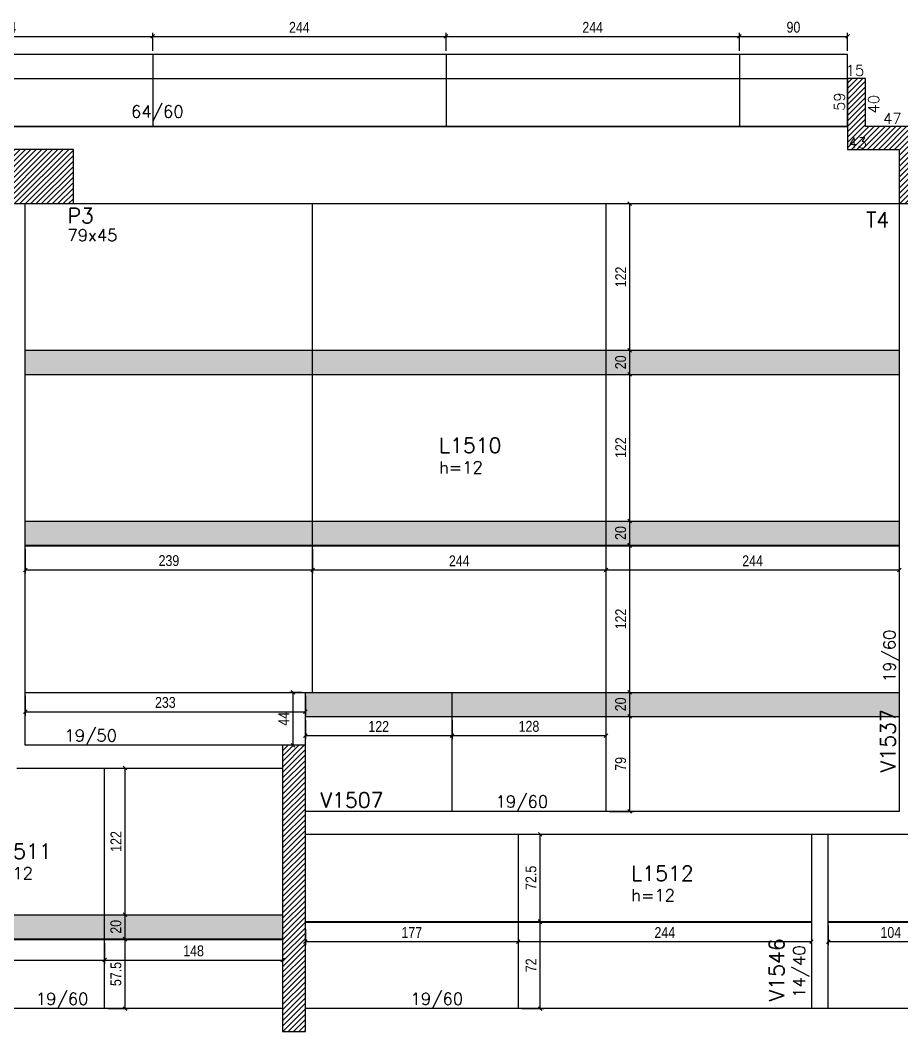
# Model space of a CAD drawing. Extents: x 1860 to 8661, y -614 to 3008.
# Drawn here: x 5173 to 5906, y 1481 to 2319 of the extents above; entities that cross this region are included whole.
import ezdxf

# ---------------------------------------------------------------- set-up
doc = ezdxf.new("R2010")
doc.units = 0
for name, color, linetype in [('COTA', 241, 'Continuous'), ('F-LAJES', 3, 'Continuous'), ('F-LAJES-DIM', 2, 'Continuous'), ('F-LAJES-NOME', 4, 'Continuous'), ('F-PILARES-DIM', 172, 'Continuous'), ('F-PILARES-HACH', 174, 'Continuous'), ('F-PILARES-NOME', 170, 'Continuous'), ('F-PILARES-S', 170, 'Continuous'), ('F-VIGAS', 3, 'Continuous'), ('F-VIGAS-DIM', 2, 'Continuous'), ('F-VIGAS-NOME', 4, 'Continuous'), ('Painéis', 200, 'Continuous')]:
    doc.layers.add(name, color=color, linetype=linetype)
doc.layers.add('Hachura', color=251, linetype='Continuous', lineweight=9)
doc.styles.add('COTA TECNICA-50', font='techl___.ttf', dxfattribs={"height": 9})
doc.styles.add('MCP', font='romans.shx')
doc.dimstyles.new('COTA PAINEL-50', dxfattribs={"dimtxt": 9, "dimasz": 3, "dimexe": 3, "dimexo": 3, "dimgap": 3, "dimtad": 1, "dimdec": 1, "dimzin": 12, "dimdsep": 46, "dimtxsty": 'COTA TECNICA-50', "dimblk1": 'OBLIQUE', "dimblk2": 'OBLIQUE', "dimsah": 1, "dimcen": 0.9, "dimclrd": 4, "dimclre": 4, "dimclrt": 240, "dimadec": 1, "dimazin": 3, "dimtfac": 1, "dimtdec": 1, "dimtmove": 0, "dimatfit": 3, "dimfxl": 1, "dimtolj": 1, "dimtzin": 12, "dimarcsym": 0})
pattern_1 = [(45, (4795.1516, 832.909), (-2.245064, 2.245064), [])]

# ---------------------------------------------------------------- blocks, each defined once
blk = doc.blocks.new('_Oblique')
at = {"color": 0, "linetype": 'ByBlock', "lineweight": -2}
blk.add_line((-0.5, -0.5), (0.5, 0.5), dxfattribs=at)
blk = doc.blocks.new('*D88')
at = {"layer": 'COTA', "color": 4, "lineweight": -2, "transparency": 16777216}
for p, q in [((4999.15, 1551.91), (4999.15, 1534.81)), ((5243.15, 1551.91), (5243.15, 1534.81)), ((4999.15, 1537.81), (5243.15, 1537.81))]:
    blk.add_line(p, q, dxfattribs=at)
at = {"layer": 'Defpoints', "color": 0, "transparency": 16777216}
for p in [(4999.15, 1554.91), (5243.15, 1554.91), (5243.15, 1537.81)]:
    blk.add_point(p, dxfattribs=at)
at = {"layer": 'COTA', "color": 4, "lineweight": -2, "transparency": 16777216, "xscale": 3, "yscale": 3, "zscale": 3, "rotation": 180}
blk.add_blockref('_Oblique', (4999.15, 1537.81), dxfattribs=at)
at = {"layer": 'COTA', "color": 4, "lineweight": -2, "transparency": 16777216, "xscale": 3, "yscale": 3, "zscale": 3}
blk.add_blockref('_Oblique', (5243.15, 1537.81), dxfattribs=at)
at = {"layer": 'COTA', "color": 240, "transparency": 16777216, "insert": (5121.15, 1545.38), "char_height": 9, "attachment_point": 5, "style": 'COTA TECNICA-50'}
blk.add_mtext('\\A1;244', dxfattribs=at)
blk = doc.blocks.new('*D89')
at = {"layer": 'COTA', "color": 4, "lineweight": -2, "transparency": 16777216}
for p, q in [((5243.15, 1551.91), (5243.15, 1534.81)), ((5391.15, 1551.91), (5391.15, 1534.81)), ((5243.15, 1537.81), (5391.15, 1537.81))]:
    blk.add_line(p, q, dxfattribs=at)
at = {"layer": 'Defpoints', "color": 0, "transparency": 16777216}
for p in [(5243.15, 1554.91), (5391.15, 1554.91), (5391.15, 1537.81)]:
    blk.add_point(p, dxfattribs=at)
at = {"layer": 'COTA', "color": 4, "lineweight": -2, "transparency": 16777216, "xscale": 3, "yscale": 3, "zscale": 3, "rotation": 180}
blk.add_blockref('_Oblique', (5243.15, 1537.81), dxfattribs=at)
at = {"layer": 'COTA', "color": 4, "lineweight": -2, "transparency": 16777216, "xscale": 3, "yscale": 3, "zscale": 3}
blk.add_blockref('_Oblique', (5391.15, 1537.81), dxfattribs=at)
at = {"layer": 'COTA', "color": 240, "transparency": 16777216, "insert": (5317.15, 1545.4), "char_height": 9, "attachment_point": 5, "style": 'COTA TECNICA-50'}
blk.add_mtext('\\A1;148', dxfattribs=at)
blk = doc.blocks.new('*D90')
at = {"layer": 'COTA', "color": 4, "lineweight": -2, "transparency": 16777216}
for p, q in [((5246.15, 1554.91), (5263.12, 1554.91)), ((5260.12, 1497.41), (5260.12, 1554.91)), ((5246.15, 1497.41), (5263.12, 1497.41))]:
    blk.add_line(p, q, dxfattribs=at)
at = {"layer": 'Defpoints', "color": 0, "transparency": 16777216}
for p in [(5243.15, 1554.91), (5260.12, 1554.91), (5243.15, 1497.41)]:
    blk.add_point(p, dxfattribs=at)
at = {"layer": 'COTA', "color": 4, "lineweight": -2, "transparency": 16777216, "xscale": 3, "yscale": 3, "zscale": 3}
for p, rotation in [((5260.12, 1554.91), 90), ((5260.12, 1497.41), 270)]:
    blk.add_blockref('_Oblique', p, dxfattribs=dict(at, rotation=rotation))
at = {"layer": 'COTA', "color": 240, "transparency": 16777216, "insert": (5252.52, 1526.16), "char_height": 9, "attachment_point": 5, "rotation": 90, "style": 'COTA TECNICA-50'}
blk.add_mtext('\\A1;57.5', dxfattribs=at)
blk = doc.blocks.new('*D91')
at = {"layer": 'COTA', "color": 4, "lineweight": -2, "transparency": 16777216}
for p, q in [((5246.15, 1575.41), (5263.12, 1575.41)), ((5260.12, 1555.41), (5260.12, 1575.41)), ((5246.15, 1555.41), (5263.12, 1555.41))]:
    blk.add_line(p, q, dxfattribs=at)
at = {"layer": 'Defpoints', "color": 0, "transparency": 16777216}
for p in [(5243.15, 1575.41), (5260.12, 1575.41), (5243.15, 1555.41)]:
    blk.add_point(p, dxfattribs=at)
at = {"layer": 'COTA', "color": 4, "lineweight": -2, "transparency": 16777216, "xscale": 3, "yscale": 3, "zscale": 3}
for p, rotation in [((5260.12, 1575.41), 90), ((5260.12, 1555.41), 270)]:
    blk.add_blockref('_Oblique', p, dxfattribs=dict(at, rotation=rotation))
at = {"layer": 'COTA', "color": 240, "transparency": 16777216, "insert": (5252.53, 1565.41), "char_height": 9, "attachment_point": 5, "rotation": 90, "style": 'COTA TECNICA-50'}
blk.add_mtext('\\A1;20', dxfattribs=at)
blk = doc.blocks.new('*D92')
at = {"layer": 'COTA', "color": 4, "lineweight": -2, "transparency": 16777216}
for p, q in [((5246.15, 1697.41), (5263.12, 1697.41)), ((5260.12, 1575.41), (5260.12, 1697.41)), ((5246.15, 1575.41), (5263.12, 1575.41))]:
    blk.add_line(p, q, dxfattribs=at)
at = {"layer": 'Defpoints', "color": 0, "transparency": 16777216}
for p in [(5243.15, 1697.41), (5260.12, 1697.41), (5243.15, 1575.41)]:
    blk.add_point(p, dxfattribs=at)
at = {"layer": 'COTA', "color": 4, "lineweight": -2, "transparency": 16777216, "xscale": 3, "yscale": 3, "zscale": 3}
for p, rotation in [((5260.12, 1697.41), 90), ((5260.12, 1575.41), 270)]:
    blk.add_blockref('_Oblique', p, dxfattribs=dict(at, rotation=rotation))
at = {"layer": 'COTA', "color": 240, "transparency": 16777216, "insert": (5252.57, 1636.41), "char_height": 9, "attachment_point": 5, "rotation": 90, "style": 'COTA TECNICA-50'}
blk.add_mtext('\\A1;122', dxfattribs=at)
blk = doc.blocks.new('*D134')
at = {"layer": 'COTA', "color": 4, "lineweight": -2, "transparency": 16777216}
for p, q in [((5410.15, 1563.41), (5410.15, 1550.08)), ((5587.15, 1563.41), (5587.15, 1550.08)), ((5410.15, 1553.08), (5587.15, 1553.08))]:
    blk.add_line(p, q, dxfattribs=at)
at = {"layer": 'Defpoints', "color": 0, "transparency": 16777216}
for p in [(5410.15, 1566.41), (5587.15, 1566.41), (5587.15, 1553.08)]:
    blk.add_point(p, dxfattribs=at)
at = {"layer": 'COTA', "color": 4, "lineweight": -2, "transparency": 16777216, "xscale": 3, "yscale": 3, "zscale": 3, "rotation": 180}
blk.add_blockref('_Oblique', (5410.15, 1553.08), dxfattribs=at)
at = {"layer": 'COTA', "color": 4, "lineweight": -2, "transparency": 16777216, "xscale": 3, "yscale": 3, "zscale": 3}
blk.add_blockref('_Oblique', (5587.15, 1553.08), dxfattribs=at)
at = {"layer": 'COTA', "color": 240, "transparency": 16777216, "insert": (5498.65, 1560.64), "char_height": 9, "attachment_point": 5, "style": 'COTA TECNICA-50'}
blk.add_mtext('\\A1;177', dxfattribs=at)
blk = doc.blocks.new('*D174')
at = {"layer": 'COTA', "color": 4, "lineweight": -2, "transparency": 16777216}
for p, q in [((5663.15, 2044.91), (5683.01, 2044.91)), ((5680.01, 2024.91), (5680.01, 2044.91)), ((5663.15, 2024.91), (5683.01, 2024.91))]:
    blk.add_line(p, q, dxfattribs=at)
at = {"layer": 'Defpoints', "color": 0, "transparency": 16777216}
for p in [(5660.15, 2044.91), (5680.01, 2044.91), (5660.15, 2024.91)]:
    blk.add_point(p, dxfattribs=at)
at = {"layer": 'COTA', "color": 4, "lineweight": -2, "transparency": 16777216, "xscale": 3, "yscale": 3, "zscale": 3}
for p, rotation in [((5680.01, 2044.91), 90), ((5680.01, 2024.91), 270)]:
    blk.add_blockref('_Oblique', p, dxfattribs=dict(at, rotation=rotation))
at = {"layer": 'COTA', "color": 240, "transparency": 16777216, "insert": (5672.41, 2034.91), "char_height": 9, "attachment_point": 5, "rotation": 90, "style": 'COTA TECNICA-50'}
blk.add_mtext('\\A1;20', dxfattribs=at)
blk = doc.blocks.new('*D175')
at = {"layer": 'COTA', "color": 4, "lineweight": -2, "transparency": 16777216}
for p, q in [((5663.15, 2166.91), (5683.01, 2166.91)), ((5680.01, 2044.91), (5680.01, 2166.91)), ((5663.15, 2044.91), (5683.01, 2044.91))]:
    blk.add_line(p, q, dxfattribs=at)
at = {"layer": 'Defpoints', "color": 0, "transparency": 16777216}
for p in [(5660.15, 2166.91), (5680.01, 2166.91), (5660.15, 2044.91)]:
    blk.add_point(p, dxfattribs=at)
at = {"layer": 'COTA', "color": 4, "lineweight": -2, "transparency": 16777216, "xscale": 3, "yscale": 3, "zscale": 3}
for p, rotation in [((5680.01, 2166.91), 90), ((5680.01, 2044.91), 270)]:
    blk.add_blockref('_Oblique', p, dxfattribs=dict(at, rotation=rotation))
at = {"layer": 'COTA', "color": 240, "transparency": 16777216, "insert": (5672.45, 2105.91), "char_height": 9, "attachment_point": 5, "rotation": 90, "style": 'COTA TECNICA-50'}
blk.add_mtext('\\A1;122', dxfattribs=at)
blk = doc.blocks.new('*D176')
at = {"layer": 'COTA', "color": 4, "lineweight": -2, "transparency": 16777216}
for p, q in [((5663.15, 1740.41), (5683.01, 1740.41)), ((5680.01, 1661.41), (5680.01, 1740.41)), ((5663.15, 1661.41), (5683.01, 1661.41))]:
    blk.add_line(p, q, dxfattribs=at)
at = {"layer": 'Defpoints', "color": 0, "transparency": 16777216}
for p in [(5660.15, 1740.41), (5680.01, 1740.41), (5660.15, 1661.41)]:
    blk.add_point(p, dxfattribs=at)
at = {"layer": 'COTA', "color": 4, "lineweight": -2, "transparency": 16777216, "xscale": 3, "yscale": 3, "zscale": 3}
for p, rotation in [((5680.01, 1740.41), 90), ((5680.01, 1661.41), 270)]:
    blk.add_blockref('_Oblique', p, dxfattribs=dict(at, rotation=rotation))
at = {"layer": 'COTA', "color": 240, "transparency": 16777216, "insert": (5672.41, 1700.91), "char_height": 9, "attachment_point": 5, "rotation": 90, "style": 'COTA TECNICA-50'}
blk.add_mtext('\\A1;79', dxfattribs=at)
blk = doc.blocks.new('*D177')
at = {"layer": 'COTA', "color": 4, "lineweight": -2, "transparency": 16777216}
for p, q in [((5663.15, 1760.41), (5683.01, 1760.41)), ((5680.01, 1740.41), (5680.01, 1760.41)), ((5663.15, 1740.41), (5683.01, 1740.41))]:
    blk.add_line(p, q, dxfattribs=at)
at = {"layer": 'Defpoints', "color": 0, "transparency": 16777216}
for p in [(5660.15, 1760.41), (5680.01, 1760.41), (5660.15, 1740.41)]:
    blk.add_point(p, dxfattribs=at)
at = {"layer": 'COTA', "color": 4, "lineweight": -2, "transparency": 16777216, "xscale": 3, "yscale": 3, "zscale": 3}
for p, rotation in [((5680.01, 1760.41), 90), ((5680.01, 1740.41), 270)]:
    blk.add_blockref('_Oblique', p, dxfattribs=dict(at, rotation=rotation))
at = {"layer": 'COTA', "color": 240, "transparency": 16777216, "insert": (5672.41, 1750.41), "char_height": 9, "attachment_point": 5, "rotation": 90, "style": 'COTA TECNICA-50'}
blk.add_mtext('\\A1;20', dxfattribs=at)
blk = doc.blocks.new('*D178')
at = {"layer": 'COTA', "color": 4, "lineweight": -2, "transparency": 16777216}
for p, q in [((5663.15, 1882.41), (5683.01, 1882.41)), ((5680.01, 1760.41), (5680.01, 1882.41)), ((5663.15, 1760.41), (5683.01, 1760.41))]:
    blk.add_line(p, q, dxfattribs=at)
at = {"layer": 'Defpoints', "color": 0, "transparency": 16777216}
for p in [(5660.15, 1882.41), (5680.01, 1882.41), (5660.15, 1760.41)]:
    blk.add_point(p, dxfattribs=at)
at = {"layer": 'COTA', "color": 4, "lineweight": -2, "transparency": 16777216, "xscale": 3, "yscale": 3, "zscale": 3}
for p, rotation in [((5680.01, 1882.41), 90), ((5680.01, 1760.41), 270)]:
    blk.add_blockref('_Oblique', p, dxfattribs=dict(at, rotation=rotation))
at = {"layer": 'COTA', "color": 240, "transparency": 16777216, "insert": (5672.45, 1821.41), "char_height": 9, "attachment_point": 5, "rotation": 90, "style": 'COTA TECNICA-50'}
blk.add_mtext('\\A1;122', dxfattribs=at)
blk = doc.blocks.new('*D179')
at = {"layer": 'COTA', "color": 4, "lineweight": -2, "transparency": 16777216}
for p, q in [((5663.15, 1902.91), (5683.01, 1902.91)), ((5680.01, 1882.91), (5680.01, 1902.91)), ((5663.15, 1882.91), (5683.01, 1882.91))]:
    blk.add_line(p, q, dxfattribs=at)
at = {"layer": 'Defpoints', "color": 0, "transparency": 16777216}
for p in [(5660.15, 1902.91), (5680.01, 1902.91), (5660.15, 1882.91)]:
    blk.add_point(p, dxfattribs=at)
at = {"layer": 'COTA', "color": 4, "lineweight": -2, "transparency": 16777216, "xscale": 3, "yscale": 3, "zscale": 3}
for p, rotation in [((5680.01, 1902.91), 90), ((5680.01, 1882.91), 270)]:
    blk.add_blockref('_Oblique', p, dxfattribs=dict(at, rotation=rotation))
at = {"layer": 'COTA', "color": 240, "transparency": 16777216, "insert": (5672.41, 1892.91), "char_height": 9, "attachment_point": 5, "rotation": 90, "style": 'COTA TECNICA-50'}
blk.add_mtext('\\A1;20', dxfattribs=at)
blk = doc.blocks.new('*D180')
at = {"layer": 'COTA', "color": 4, "lineweight": -2, "transparency": 16777216}
for p, q in [((5663.15, 2024.91), (5683.01, 2024.91)), ((5680.01, 1902.91), (5680.01, 2024.91)), ((5663.15, 1902.91), (5683.01, 1902.91))]:
    blk.add_line(p, q, dxfattribs=at)
at = {"layer": 'Defpoints', "color": 0, "transparency": 16777216}
for p in [(5660.15, 2024.91), (5680.01, 2024.91), (5660.15, 1902.91)]:
    blk.add_point(p, dxfattribs=at)
at = {"layer": 'COTA', "color": 4, "lineweight": -2, "transparency": 16777216, "xscale": 3, "yscale": 3, "zscale": 3}
for p, rotation in [((5680.01, 2024.91), 90), ((5680.01, 1902.91), 270)]:
    blk.add_blockref('_Oblique', p, dxfattribs=dict(at, rotation=rotation))
at = {"layer": 'COTA', "color": 240, "transparency": 16777216, "insert": (5672.45, 1963.91), "char_height": 9, "attachment_point": 5, "rotation": 90, "style": 'COTA TECNICA-50'}
blk.add_mtext('\\A1;122', dxfattribs=at)
blk = doc.blocks.new('*D181')
at = {"layer": 'COTA', "color": 4, "lineweight": -2, "transparency": 16777216}
for p, q in [((5410.15, 1737.41), (5410.15, 1721.5)), ((5532.15, 1737.41), (5532.15, 1721.5)), ((5410.15, 1724.5), (5532.15, 1724.5))]:
    blk.add_line(p, q, dxfattribs=at)
at = {"layer": 'Defpoints', "color": 0, "transparency": 16777216}
for p in [(5410.15, 1740.41), (5532.15, 1740.41), (5532.15, 1724.5)]:
    blk.add_point(p, dxfattribs=at)
at = {"layer": 'COTA', "color": 4, "lineweight": -2, "transparency": 16777216, "xscale": 3, "yscale": 3, "zscale": 3, "rotation": 180}
blk.add_blockref('_Oblique', (5410.15, 1724.5), dxfattribs=at)
at = {"layer": 'COTA', "color": 4, "lineweight": -2, "transparency": 16777216, "xscale": 3, "yscale": 3, "zscale": 3}
blk.add_blockref('_Oblique', (5532.15, 1724.5), dxfattribs=at)
at = {"layer": 'COTA', "color": 240, "transparency": 16777216, "insert": (5471.15, 1732.05), "char_height": 9, "attachment_point": 5, "style": 'COTA TECNICA-50'}
blk.add_mtext('\\A1;122', dxfattribs=at)
blk = doc.blocks.new('*D182')
at = {"layer": 'COTA', "color": 4, "lineweight": -2, "transparency": 16777216}
for p, q in [((5532.15, 1737.41), (5532.15, 1721.5)), ((5660.15, 1737.41), (5660.15, 1721.5)), ((5532.15, 1724.5), (5660.15, 1724.5))]:
    blk.add_line(p, q, dxfattribs=at)
at = {"layer": 'Defpoints', "color": 0, "transparency": 16777216}
for p in [(5532.15, 1740.41), (5660.15, 1740.41), (5660.15, 1724.5)]:
    blk.add_point(p, dxfattribs=at)
at = {"layer": 'COTA', "color": 4, "lineweight": -2, "transparency": 16777216, "xscale": 3, "yscale": 3, "zscale": 3, "rotation": 180}
blk.add_blockref('_Oblique', (5532.15, 1724.5), dxfattribs=at)
at = {"layer": 'COTA', "color": 4, "lineweight": -2, "transparency": 16777216, "xscale": 3, "yscale": 3, "zscale": 3}
blk.add_blockref('_Oblique', (5660.15, 1724.5), dxfattribs=at)
at = {"layer": 'COTA', "color": 240, "transparency": 16777216, "insert": (5596.15, 1732.09), "char_height": 9, "attachment_point": 5, "style": 'COTA TECNICA-50'}
blk.add_mtext('\\A1;128', dxfattribs=at)
blk = doc.blocks.new('*D183')
at = {"layer": 'COTA', "color": 4, "lineweight": -2, "transparency": 16777216}
for p, q in [((5177.15, 1879.41), (5177.15, 1859.23)), ((5416.15, 1879.41), (5416.15, 1859.23)), ((5177.15, 1862.23), (5416.15, 1862.23))]:
    blk.add_line(p, q, dxfattribs=at)
at = {"layer": 'Defpoints', "color": 0, "transparency": 16777216}
for p in [(5177.15, 1882.41), (5416.15, 1882.41), (5416.15, 1862.23)]:
    blk.add_point(p, dxfattribs=at)
at = {"layer": 'COTA', "color": 4, "lineweight": -2, "transparency": 16777216, "xscale": 3, "yscale": 3, "zscale": 3, "rotation": 180}
blk.add_blockref('_Oblique', (5177.15, 1862.23), dxfattribs=at)
at = {"layer": 'COTA', "color": 4, "lineweight": -2, "transparency": 16777216, "xscale": 3, "yscale": 3, "zscale": 3}
blk.add_blockref('_Oblique', (5416.15, 1862.23), dxfattribs=at)
at = {"layer": 'COTA', "color": 240, "transparency": 16777216, "insert": (5296.65, 1869.96), "char_height": 9, "attachment_point": 5, "style": 'COTA TECNICA-50'}
blk.add_mtext('\\A1;239', dxfattribs=at)
blk = doc.blocks.new('*D184')
at = {"layer": 'COTA', "color": 4, "lineweight": -2, "transparency": 16777216}
for p, q in [((5416.15, 1879.41), (5416.15, 1859.23)), ((5660.15, 1876.06), (5660.15, 1859.23)), ((5416.15, 1862.23), (5660.15, 1862.23))]:
    blk.add_line(p, q, dxfattribs=at)
at = {"layer": 'Defpoints', "color": 0, "transparency": 16777216}
for p in [(5416.15, 1882.41), (5660.15, 1879.06), (5660.15, 1862.23)]:
    blk.add_point(p, dxfattribs=at)
at = {"layer": 'COTA', "color": 4, "lineweight": -2, "transparency": 16777216, "xscale": 3, "yscale": 3, "zscale": 3, "rotation": 180}
blk.add_blockref('_Oblique', (5416.15, 1862.23), dxfattribs=at)
at = {"layer": 'COTA', "color": 4, "lineweight": -2, "transparency": 16777216, "xscale": 3, "yscale": 3, "zscale": 3}
blk.add_blockref('_Oblique', (5660.15, 1862.23), dxfattribs=at)
at = {"layer": 'COTA', "color": 240, "transparency": 16777216, "insert": (5538.15, 1869.8), "char_height": 9, "attachment_point": 5, "style": 'COTA TECNICA-50'}
blk.add_mtext('\\A1;244', dxfattribs=at)
blk = doc.blocks.new('*D185')
at = {"layer": 'COTA', "color": 4, "lineweight": -2, "transparency": 16777216}
for p, q in [((5904.15, 1879.41), (5904.15, 1859.23)), ((5660.15, 1876.06), (5660.15, 1859.23)), ((5660.15, 1862.23), (5904.15, 1862.23))]:
    blk.add_line(p, q, dxfattribs=at)
at = {"layer": 'Defpoints', "color": 0, "transparency": 16777216}
for p in [(5904.15, 1882.41), (5660.15, 1879.06), (5904.15, 1862.23)]:
    blk.add_point(p, dxfattribs=at)
at = {"layer": 'COTA', "color": 4, "lineweight": -2, "transparency": 16777216, "xscale": 3, "yscale": 3, "zscale": 3, "rotation": 180}
blk.add_blockref('_Oblique', (5660.15, 1862.23), dxfattribs=at)
at = {"layer": 'COTA', "color": 4, "lineweight": -2, "transparency": 16777216, "xscale": 3, "yscale": 3, "zscale": 3}
blk.add_blockref('_Oblique', (5904.15, 1862.23), dxfattribs=at)
at = {"layer": 'COTA', "color": 240, "transparency": 16777216, "insert": (5782.15, 1869.8), "char_height": 9, "attachment_point": 5, "style": 'COTA TECNICA-50'}
blk.add_mtext('\\A1;244', dxfattribs=at)
blk = doc.blocks.new('*D186')
at = {"layer": 'COTA', "color": 4, "lineweight": -2, "transparency": 16777216}
for p, q in [((5177.15, 1757.41), (5177.15, 1741.27)), ((5410.15, 1757.41), (5410.15, 1741.27)), ((5177.15, 1744.27), (5410.15, 1744.27))]:
    blk.add_line(p, q, dxfattribs=at)
at = {"layer": 'Defpoints', "color": 0, "transparency": 16777216}
for p in [(5177.15, 1760.41), (5410.15, 1760.41), (5410.15, 1744.27)]:
    blk.add_point(p, dxfattribs=at)
at = {"layer": 'COTA', "color": 4, "lineweight": -2, "transparency": 16777216, "xscale": 3, "yscale": 3, "zscale": 3, "rotation": 180}
blk.add_blockref('_Oblique', (5177.15, 1744.27), dxfattribs=at)
at = {"layer": 'COTA', "color": 4, "lineweight": -2, "transparency": 16777216, "xscale": 3, "yscale": 3, "zscale": 3}
blk.add_blockref('_Oblique', (5410.15, 1744.27), dxfattribs=at)
at = {"layer": 'COTA', "color": 240, "transparency": 16777216, "insert": (5293.65, 1751.97), "char_height": 9, "attachment_point": 5, "style": 'COTA TECNICA-50'}
blk.add_mtext('\\A1;233', dxfattribs=at)
blk = doc.blocks.new('*D187')
at = {"layer": 'COTA', "color": 4, "lineweight": -2, "transparency": 16777216}
for p, q in [((5407.15, 1760.41), (5396.81, 1760.41)), ((5399.81, 1760.41), (5399.81, 1716.41)), ((5407.15, 1716.41), (5396.81, 1716.41))]:
    blk.add_line(p, q, dxfattribs=at)
at = {"layer": 'Defpoints', "color": 0, "transparency": 16777216}
for p in [(5410.15, 1760.41), (5399.81, 1716.41), (5410.15, 1716.41)]:
    blk.add_point(p, dxfattribs=at)
at = {"layer": 'COTA', "color": 4, "lineweight": -2, "transparency": 16777216, "xscale": 3, "yscale": 3, "zscale": 3}
for p, rotation in [((5399.81, 1760.41), 90), ((5399.81, 1716.41), 270)]:
    blk.add_blockref('_Oblique', p, dxfattribs=dict(at, rotation=rotation))
at = {"layer": 'COTA', "color": 240, "transparency": 16777216, "insert": (5392.25, 1738.41), "char_height": 9, "attachment_point": 5, "rotation": 90, "style": 'COTA TECNICA-50'}
blk.add_mtext('\\A1;44', dxfattribs=at)
blk = doc.blocks.new('*D310')
at = {"layer": 'COTA', "color": 4, "lineweight": -2, "transparency": 16777216}
for p, q in [((5039.15, 2293.91), (5039.15, 2308.96)), ((5283.15, 2293.91), (5283.15, 2308.96)), ((5039.15, 2305.96), (5283.15, 2305.96))]:
    blk.add_line(p, q, dxfattribs=at)
at = {"layer": 'Defpoints', "color": 0, "transparency": 16777216}
for p in [(5283.15, 2305.96), (5039.15, 2290.91), (5283.15, 2290.91)]:
    blk.add_point(p, dxfattribs=at)
at = {"layer": 'COTA', "color": 4, "lineweight": -2, "transparency": 16777216, "xscale": 3, "yscale": 3, "zscale": 3, "rotation": 180}
blk.add_blockref('_Oblique', (5039.15, 2305.96), dxfattribs=at)
at = {"layer": 'COTA', "color": 4, "lineweight": -2, "transparency": 16777216, "xscale": 3, "yscale": 3, "zscale": 3}
blk.add_blockref('_Oblique', (5283.15, 2305.96), dxfattribs=at)
at = {"layer": 'COTA', "color": 240, "transparency": 16777216, "insert": (5161.15, 2313.52), "char_height": 9, "attachment_point": 5, "style": 'COTA TECNICA-50'}
blk.add_mtext('\\A1;244', dxfattribs=at)
blk = doc.blocks.new('*D311')
at = {"layer": 'COTA', "color": 4, "lineweight": -2, "transparency": 16777216}
for p, q in [((5283.15, 2293.91), (5283.15, 2308.96)), ((5527.15, 2293.91), (5527.15, 2308.96)), ((5283.15, 2305.96), (5527.15, 2305.96))]:
    blk.add_line(p, q, dxfattribs=at)
at = {"layer": 'Defpoints', "color": 0, "transparency": 16777216}
for p in [(5527.15, 2305.96), (5283.15, 2290.91), (5527.15, 2290.91)]:
    blk.add_point(p, dxfattribs=at)
at = {"layer": 'COTA', "color": 4, "lineweight": -2, "transparency": 16777216, "xscale": 3, "yscale": 3, "zscale": 3, "rotation": 180}
blk.add_blockref('_Oblique', (5283.15, 2305.96), dxfattribs=at)
at = {"layer": 'COTA', "color": 4, "lineweight": -2, "transparency": 16777216, "xscale": 3, "yscale": 3, "zscale": 3}
blk.add_blockref('_Oblique', (5527.15, 2305.96), dxfattribs=at)
at = {"layer": 'COTA', "color": 240, "transparency": 16777216, "insert": (5405.15, 2313.52), "char_height": 9, "attachment_point": 5, "style": 'COTA TECNICA-50'}
blk.add_mtext('\\A1;244', dxfattribs=at)
blk = doc.blocks.new('*D312')
at = {"layer": 'COTA', "color": 4, "lineweight": -2, "transparency": 16777216}
for p, q in [((5527.15, 2293.91), (5527.15, 2308.96)), ((5771.15, 2293.91), (5771.15, 2308.96)), ((5527.15, 2305.96), (5771.15, 2305.96))]:
    blk.add_line(p, q, dxfattribs=at)
at = {"layer": 'Defpoints', "color": 0, "transparency": 16777216}
for p in [(5771.15, 2305.96), (5527.15, 2290.91), (5771.15, 2290.91)]:
    blk.add_point(p, dxfattribs=at)
at = {"layer": 'COTA', "color": 4, "lineweight": -2, "transparency": 16777216, "xscale": 3, "yscale": 3, "zscale": 3, "rotation": 180}
blk.add_blockref('_Oblique', (5527.15, 2305.96), dxfattribs=at)
at = {"layer": 'COTA', "color": 4, "lineweight": -2, "transparency": 16777216, "xscale": 3, "yscale": 3, "zscale": 3}
blk.add_blockref('_Oblique', (5771.15, 2305.96), dxfattribs=at)
at = {"layer": 'COTA', "color": 240, "transparency": 16777216, "insert": (5649.15, 2313.52), "char_height": 9, "attachment_point": 5, "style": 'COTA TECNICA-50'}
blk.add_mtext('\\A1;244', dxfattribs=at)
blk = doc.blocks.new('*D313')
at = {"layer": 'COTA', "color": 4, "lineweight": -2, "transparency": 16777216}
for p, q in [((5771.15, 2293.91), (5771.15, 2308.96)), ((5861.15, 2293.91), (5861.15, 2308.96)), ((5771.15, 2305.96), (5861.15, 2305.96))]:
    blk.add_line(p, q, dxfattribs=at)
at = {"layer": 'Defpoints', "color": 0, "transparency": 16777216}
for p in [(5861.15, 2305.96), (5771.15, 2290.91), (5861.15, 2290.91)]:
    blk.add_point(p, dxfattribs=at)
at = {"layer": 'COTA', "color": 4, "lineweight": -2, "transparency": 16777216, "xscale": 3, "yscale": 3, "zscale": 3, "rotation": 180}
blk.add_blockref('_Oblique', (5771.15, 2305.96), dxfattribs=at)
at = {"layer": 'COTA', "color": 4, "lineweight": -2, "transparency": 16777216, "xscale": 3, "yscale": 3, "zscale": 3}
blk.add_blockref('_Oblique', (5861.15, 2305.96), dxfattribs=at)
at = {"layer": 'COTA', "color": 240, "transparency": 16777216, "insert": (5816.15, 2313.57), "char_height": 9, "attachment_point": 5, "style": 'COTA TECNICA-50'}
blk.add_mtext('\\A1;90', dxfattribs=at)
blk = doc.blocks.new('*D403')
at = {"layer": 'COTA', "color": 4, "lineweight": -2, "transparency": 16777216}
for p, q in [((5587.15, 1566.41), (5587.15, 1550.08)), ((5831.15, 1566.41), (5831.15, 1550.08)), ((5587.15, 1553.08), (5831.15, 1553.08))]:
    blk.add_line(p, q, dxfattribs=at)
at = {"layer": 'Defpoints', "color": 0, "transparency": 16777216}
for p in [(5587.15, 1569.41), (5831.15, 1569.41), (5831.15, 1553.08)]:
    blk.add_point(p, dxfattribs=at)
at = {"layer": 'COTA', "color": 4, "lineweight": -2, "transparency": 16777216, "xscale": 3, "yscale": 3, "zscale": 3, "rotation": 180}
blk.add_blockref('_Oblique', (5587.15, 1553.08), dxfattribs=at)
at = {"layer": 'COTA', "color": 4, "lineweight": -2, "transparency": 16777216, "xscale": 3, "yscale": 3, "zscale": 3}
blk.add_blockref('_Oblique', (5831.15, 1553.08), dxfattribs=at)
at = {"layer": 'COTA', "color": 240, "transparency": 16777216, "insert": (5709.15, 1560.64), "char_height": 9, "attachment_point": 5, "style": 'COTA TECNICA-50'}
blk.add_mtext('\\A1;244', dxfattribs=at)
blk = doc.blocks.new('*D404')
at = {"layer": 'COTA', "color": 4, "lineweight": -2, "transparency": 16777216}
for p, q in [((5590.15, 1569.41), (5608.44, 1569.41)), ((5605.44, 1497.41), (5605.44, 1569.41)), ((5590.15, 1497.41), (5608.44, 1497.41))]:
    blk.add_line(p, q, dxfattribs=at)
at = {"layer": 'Defpoints', "color": 0, "transparency": 16777216}
for p in [(5587.15, 1569.41), (5605.44, 1569.41), (5587.15, 1497.41)]:
    blk.add_point(p, dxfattribs=at)
at = {"layer": 'COTA', "color": 4, "lineweight": -2, "transparency": 16777216, "xscale": 3, "yscale": 3, "zscale": 3}
for p, rotation in [((5605.44, 1569.41), 90), ((5605.44, 1497.41), 270)]:
    blk.add_blockref('_Oblique', p, dxfattribs=dict(at, rotation=rotation))
at = {"layer": 'COTA', "color": 240, "transparency": 16777216, "insert": (5597.88, 1533.41), "char_height": 9, "attachment_point": 5, "rotation": 90, "style": 'COTA TECNICA-50'}
blk.add_mtext('\\A1;72', dxfattribs=at)
blk = doc.blocks.new('*D405')
at = {"layer": 'COTA', "color": 4, "lineweight": -2, "transparency": 16777216}
for p, q in [((5590.15, 1642.41), (5608.44, 1642.41)), ((5605.44, 1569.91), (5605.44, 1642.41)), ((5590.15, 1569.91), (5608.44, 1569.91))]:
    blk.add_line(p, q, dxfattribs=at)
at = {"layer": 'Defpoints', "color": 0, "transparency": 16777216}
for p in [(5587.15, 1642.41), (5605.44, 1642.41), (5587.15, 1569.91)]:
    blk.add_point(p, dxfattribs=at)
at = {"layer": 'COTA', "color": 4, "lineweight": -2, "transparency": 16777216, "xscale": 3, "yscale": 3, "zscale": 3}
for p, rotation in [((5605.44, 1642.41), 90), ((5605.44, 1569.91), 270)]:
    blk.add_blockref('_Oblique', p, dxfattribs=dict(at, rotation=rotation))
at = {"layer": 'COTA', "color": 240, "transparency": 16777216, "insert": (5597.84, 1606.16), "char_height": 9, "attachment_point": 5, "rotation": 90, "style": 'COTA TECNICA-50'}
blk.add_mtext('\\A1;72.5', dxfattribs=at)
blk = doc.blocks.new('*D406')
at = {"layer": 'COTA', "color": 4, "lineweight": -2, "transparency": 16777216}
for p, q in [((5845.13, 1566.41), (5845.13, 1550.08)), ((5949.15, 1566.41), (5949.15, 1550.08)), ((5845.13, 1553.08), (5949.15, 1553.08))]:
    blk.add_line(p, q, dxfattribs=at)
at = {"layer": 'Defpoints', "color": 0, "transparency": 16777216}
for p in [(5845.13, 1569.41), (5949.15, 1569.41), (5949.15, 1553.08)]:
    blk.add_point(p, dxfattribs=at)
at = {"layer": 'COTA', "color": 4, "lineweight": -2, "transparency": 16777216, "xscale": 3, "yscale": 3, "zscale": 3, "rotation": 180}
blk.add_blockref('_Oblique', (5845.13, 1553.08), dxfattribs=at)
at = {"layer": 'COTA', "color": 4, "lineweight": -2, "transparency": 16777216, "xscale": 3, "yscale": 3, "zscale": 3}
blk.add_blockref('_Oblique', (5949.15, 1553.08), dxfattribs=at)
at = {"layer": 'COTA', "color": 240, "transparency": 16777216, "insert": (5897.14, 1560.67), "char_height": 9, "attachment_point": 5, "style": 'COTA TECNICA-50'}
blk.add_mtext('\\A1;104', dxfattribs=at)

msp = doc.modelspace()

# ---------------------------------------------------------------- hatches: boundary and pattern name
at = {"layer": 'F-PILARES-HACH', "linetype": 'Continuous'}
h = msp.add_hatch(dxfattribs=at)
h.set_pattern_fill('ANSI31', color=256, style=0)
h.set_pattern_definition(pattern_1)
h.paths.add_polyline_path([(5861.15, 2270.91), (5861.15, 2211.91), (5904.15, 2211.91), (5904.15, 2166.91), (5923.15, 2166.91), (5923.15, 2230.91), (5876.15, 2230.91), (5876.15, 2270.91)], flags=16)
h = msp.add_hatch(dxfattribs=at)
h.set_pattern_fill('ANSI31', color=256, style=0)
h.set_pattern_definition(pattern_1)
h.paths.add_polyline_path([(5138.15, 2166.91), (5217.15, 2166.91), (5217.15, 2211.91), (5138.15, 2211.91)], flags=16)
h = msp.add_hatch(dxfattribs=at)
h.set_pattern_fill('ANSI31', color=256, style=0)
h.set_pattern_definition(pattern_1)
h.paths.add_polyline_path([(5391.15, 1478.41), (5410.15, 1478.41), (5410.15, 1716.41), (5391.15, 1716.41)], flags=16)
at = {"layer": 'Hachura'}
h = msp.add_hatch(color=256, dxfattribs=at)
h.dxf.hatch_style = 1
h.paths.add_polyline_path([(5177.15, 2044.91), (5177.15, 2024.91), (5416.15, 2024.91), (5416.15, 2044.91)])
h.paths.add_polyline_path([(5416.15, 1882.91), (5416.15, 1902.91), (5177.15, 1902.91), (5177.15, 1882.91)])
h.paths.add_polyline_path([(5660.15, 1882.91), (5660.15, 1902.91), (5416.15, 1902.91), (5416.15, 1882.91)])
h.paths.add_polyline_path([(5660.15, 2024.91), (5660.15, 2044.91), (5416.15, 2044.91), (5416.15, 2024.91)])
h.paths.add_polyline_path([(5660.15, 2044.91), (5660.15, 2024.91), (5904.15, 2024.91), (5904.15, 2044.91)])
h.paths.add_polyline_path([(5660.15, 1902.91), (5660.15, 1882.91), (5904.15, 1882.91), (5904.15, 1902.91)])
h.paths.add_polyline_path([(5904.15, 1740.41), (5904.15, 1760.41), (5660.15, 1760.41), (5660.15, 1740.41)])
h.paths.add_polyline_path([(5532.15, 1760.41), (5532.15, 1740.41), (5660.15, 1740.41), (5660.15, 1760.41)])
h.paths.add_polyline_path([(5410.15, 1760.41), (5410.15, 1740.41), (5532.15, 1740.41), (5532.15, 1760.41)])
at = {"layer": 'Hachura', "linetype": 'ByBlock'}
h = msp.add_hatch(color=256, dxfattribs=at)
h.dxf.hatch_style = 1
h.paths.add_polyline_path([(5243.15, 1575.41), (4999.15, 1575.41), (4999.15, 1555.41), (5243.15, 1555.41)])
h.paths.add_polyline_path([(5391.15, 1575.41), (5243.15, 1575.41), (5243.15, 1555.41), (5391.15, 1555.41)])

# ---------------------------------------------------------------- linework, layer by layer
at = {"layer": 'F-LAJES', "linetype": 'Continuous'}
msp.add_line((3595.15, 2270.91), (5861.15, 2270.91), dxfattribs=at)
at = {"layer": 'F-PILARES-S', "linetype": 'Continuous'}
for points in [[(5861.15, 2270.91), (5861.15, 2211.91), (5904.15, 2211.91), (5904.15, 2166.91), (5923.15, 2166.91), (5923.15, 2230.91), (5876.15, 2230.91), (5876.15, 2270.91), (5861.15, 2270.91)], [(5138.15, 2166.91), (5217.15, 2166.91), (5217.15, 2211.91), (5138.15, 2211.91), (5138.15, 2166.91)], [(5391.15, 1478.41), (5410.15, 1478.41), (5410.15, 1716.41), (5391.15, 1716.41), (5391.15, 1478.41)]]:
    msp.add_lwpolyline(points, dxfattribs=at)
at = {"layer": 'F-VIGAS'}
for points in [[(5177.65, 2230.91), (4743.65, 2230.91)], [(5861.15, 2230.91), (5177.65, 2230.91)], [(5177.15, 1716.41), (5177.15, 2166.91)], [(5217.15, 2166.91), (5904.15, 2166.91)], [(5904.15, 2166.91), (5904.15, 2133.41)], [(5904.15, 2133.41), (5904.15, 1661.41)], [(5391.15, 1716.41), (5177.15, 1716.41)], [(5170.15, 1697.41), (5391.15, 1697.41)], [(5904.15, 1661.41), (5410.15, 1661.41)], [(5410.15, 1642.41), (5913.65, 1642.41)], [(5831.15, 1642.4), (5831.15, 1497.41)], [(5845.13, 1497.41), (5845.13, 1642.4)], [(5391.15, 1497.41), (4999.15, 1497.41)], [(6071.15, 1497.41), (5410.15, 1497.41)]]:
    msp.add_lwpolyline(points, dxfattribs=at)
at = {"layer": 'Painéis'}
for p, q in [((5283.15, 2290.91), (5283.15, 2230.91)), ((5527.15, 2290.91), (5527.15, 2230.91)), ((5771.15, 2290.91), (5771.15, 2230.91)), ((5410.15, 1716.41), (5410.15, 1760.41)), ((5532.15, 1661.41), (5532.15, 1760.41)), ((5243.15, 1497.41), (5243.15, 1697.41))]:
    msp.add_line(p, q, dxfattribs=at)
msp.add_lwpolyline([(3575.15, 2230.91), (5861.15, 2230.91), (5861.15, 2290.91), (3575.15, 2290.91)], close=True, dxfattribs=at)
for points in [[(5416.15, 1760.41), (5416.15, 2166.91)], [(5660.15, 2166.91), (5660.15, 1661.41)], [(5177.15, 2044.91), (5904.15, 2044.91)], [(5177.15, 2024.91), (5904.15, 2024.91)], [(5177.15, 1902.91), (5904.15, 1902.91)], [(5177.15, 1882.91), (5904.15, 1882.91)], [(5177.15, 1882.41), (5904.15, 1882.41)], [(5177.15, 1760.41), (5904.15, 1760.41)], [(5410.15, 1740.41), (5904.15, 1740.41)], [(5587.15, 1642.41), (5587.15, 1497.41)], [(4999.15, 1575.41), (5391.15, 1575.41)], [(5410.15, 1569.91), (5831.15, 1569.91)], [(5410.15, 1569.41), (5831.15, 1569.41)], [(5845.13, 1569.91), (6071.15, 1569.91)], [(5845.13, 1569.41), (6071.15, 1569.41)], [(4999.15, 1555.41), (5391.15, 1555.41)], [(4999.15, 1554.91), (5391.15, 1554.91)]]:
    msp.add_lwpolyline(points, dxfattribs=at)

# ---------------------------------------------------------------- texts
at = {"layer": 'F-LAJES-DIM', "linetype": 'Continuous', "style": 'MCP'}
for p in [(5521.34, 1942.54), (5147.18, 1605.01), (5681.24, 1586.63)]:
    msp.add_text('h=12', height=10, dxfattribs=at).set_placement(p)
at = {"layer": 'F-LAJES-NOME', "linetype": 'Continuous', "style": 'MCP'}
for s, p in [('L1510', (5521.34, 1959.54)), ('L1511', (5147.18, 1622.01)), ('L1512', (5681.24, 1603.63))]:
    msp.add_text(s, height=12.5, dxfattribs=at).set_placement(p)
at = {"layer": 'F-PILARES-DIM', "linetype": 'Continuous', "style": 'MCP'}
for s, height, p in [('15', 9, (5859.65, 2273.16)), ('47', 9, (5890.65, 2233.16)), ('43', 9, (5861.76, 2213.02)), ('79x45', 10, (5212.22, 2135.65))]:
    msp.add_text(s, height=height, dxfattribs=at).set_placement(p)
for s, p in [('59', (5858.9, 2243.95)), ('40', (5887.4, 2241.91))]:
    msp.add_text(s, height=9, rotation=90, dxfattribs=at).set_placement(p)
at = {"layer": 'F-PILARES-NOME', "linetype": 'Continuous', "style": 'MCP'}
for s, p in [('P3', (5212.22, 2150.65)), ('T4', (5876.55, 2147.17))]:
    msp.add_text(s, height=12.5, dxfattribs=at).set_placement(p)
at = {"layer": 'F-VIGAS-DIM', "linetype": 'Continuous', "style": 'MCP'}
for s, p in [('64/60', (5265.15, 2238.43)), ('19/50', (5209.74, 1719.53)), ('19/60', (5568.38, 1664.53)), ('19/60', (5185.96, 1500.53)), ('19/60', (5497.65, 1500.53))]:
    msp.add_text(s, height=10, dxfattribs=at).set_placement(p)
for s, p in [('19/60', (5901.03, 1768.89)), ('14/40', (5826.03, 1506.33))]:
    msp.add_text(s, height=10, rotation=90, dxfattribs=at).set_placement(p)
at = {"layer": 'F-VIGAS-NOME', "linetype": 'Continuous', "style": 'MCP'}
for s, p in [('V1537', (5901.03, 1693.89)), ('V1546', (5808.48, 1503.36))]:
    msp.add_text(s, height=12.5, rotation=90, dxfattribs=at).set_placement(p)
msp.add_text('V1507', height=12.5, dxfattribs=at).set_placement((5422.65, 1664.53))

# ---------------------------------------------------------------- dimensions: what is measured, and where the dimension line sits
at = {"layer": 'COTA'}
for base, p1, p2, picture, middle in [((5283.15, 2305.96), (5039.15, 2290.91), (5283.15, 2290.91), '*D310', (5161.15, 2313.52)), ((5527.15, 2305.96), (5283.15, 2290.91), (5527.15, 2290.91), '*D311', (5405.15, 2313.52)), ((5771.15, 2305.96), (5527.15, 2290.91), (5771.15, 2290.91), '*D312', (5649.15, 2313.52)), ((5861.15, 2305.96), (5771.15, 2290.91), (5861.15, 2290.91), '*D313', (5816.15, 2313.57)), ((5660.15, 1862.23), (5416.15, 1882.41), (5660.15, 1879.06), '*D184', (5538.15, 1869.8)), ((5904.15, 1862.23), (5660.15, 1879.06), (5904.15, 1882.41), '*D185', (5782.15, 1869.8)), ((5660.15, 1724.5), (5532.15, 1740.41), (5660.15, 1740.41), '*D182', (5596.15, 1732.09)), ((5391.15, 1537.81), (5243.15, 1554.91), (5391.15, 1554.91), '*D89', (5317.15, 1545.4))]:
    dim = msp.add_linear_dim(base=base, p1=p1, p2=p2, dimstyle='COTA PAINEL-50', override={"dimtmove": 1}, dxfattribs=at)
    dim.commit()
    dim.dimension.update_dxf_attribs({"geometry": picture, "text_midpoint": middle})
for base, p1, p2, picture, middle in [((5680.01, 2166.91), (5660.15, 2044.91), (5660.15, 2166.91), '*D175', (5672.45, 2105.91)), ((5680.01, 2044.91), (5660.15, 2024.91), (5660.15, 2044.91), '*D174', (5672.41, 2034.91)), ((5680.01, 2024.91), (5660.15, 1902.91), (5660.15, 2024.91), '*D180', (5672.45, 1963.91)), ((5680.01, 1882.41), (5660.15, 1760.41), (5660.15, 1882.41), '*D178', (5672.45, 1821.41)), ((5680.01, 1760.41), (5660.15, 1740.41), (5660.15, 1760.41), '*D177', (5672.41, 1750.41)), ((5260.12, 1697.41), (5243.15, 1575.41), (5243.15, 1697.41), '*D92', (5252.57, 1636.41))]:
    dim = msp.add_linear_dim(base=base, p1=p1, p2=p2, angle=90, dimstyle='COTA PAINEL-50', override={"dimtmove": 1}, dxfattribs=at)
    dim.commit()
    dim.dimension.update_dxf_attribs({"geometry": picture, "text_midpoint": middle})
for base, p1, p2, picture, middle in [((5680.01, 1902.91), (5660.15, 1882.91), (5660.15, 1902.91), '*D179', (5672.41, 1892.91)), ((5399.81, 1716.41), (5410.15, 1760.41), (5410.15, 1716.41), '*D187', (5392.25, 1738.41)), ((5680.01, 1740.41), (5660.15, 1661.41), (5660.15, 1740.41), '*D176', (5672.41, 1700.91)), ((5605.44, 1642.41), (5587.15, 1569.91), (5587.15, 1642.41), '*D405', (5597.84, 1606.16)), ((5260.12, 1575.41), (5243.15, 1555.41), (5243.15, 1575.41), '*D91', (5252.53, 1565.41)), ((5605.44, 1569.41), (5587.15, 1497.41), (5587.15, 1569.41), '*D404', (5597.88, 1533.41)), ((5260.12, 1554.91), (5243.15, 1497.41), (5243.15, 1554.91), '*D90', (5252.52, 1526.16))]:
    dim = msp.add_linear_dim(base=base, p1=p1, p2=p2, angle=90, dimstyle='COTA PAINEL-50', dxfattribs=at)
    dim.commit()
    dim.dimension.update_dxf_attribs({"geometry": picture, "text_midpoint": middle})
for base, p1, p2, picture, middle in [((5416.15, 1862.23), (5177.15, 1882.41), (5416.15, 1882.41), '*D183', (5296.65, 1869.96)), ((5410.15, 1744.27), (5177.15, 1760.41), (5410.15, 1760.41), '*D186', (5293.65, 1751.97)), ((5532.15, 1724.5), (5410.15, 1740.41), (5532.15, 1740.41), '*D181', (5471.15, 1732.05)), ((5831.15, 1553.08), (5587.15, 1569.41), (5831.15, 1569.41), '*D403', (5709.15, 1560.64)), ((5949.15, 1553.08), (5845.13, 1569.41), (5949.15, 1569.41), '*D406', (5897.14, 1560.67)), ((5587.15, 1553.08), (5410.15, 1566.41), (5587.15, 1566.41), '*D134', (5498.65, 1560.64)), ((5243.15, 1537.81), (4999.15, 1554.91), (5243.15, 1554.91), '*D88', (5121.15, 1545.38))]:
    dim = msp.add_linear_dim(base=base, p1=p1, p2=p2, dimstyle='COTA PAINEL-50', dxfattribs=at)
    dim.commit()
    dim.dimension.update_dxf_attribs({"geometry": picture, "text_midpoint": middle})

doc.saveas('drawing.dxf')
